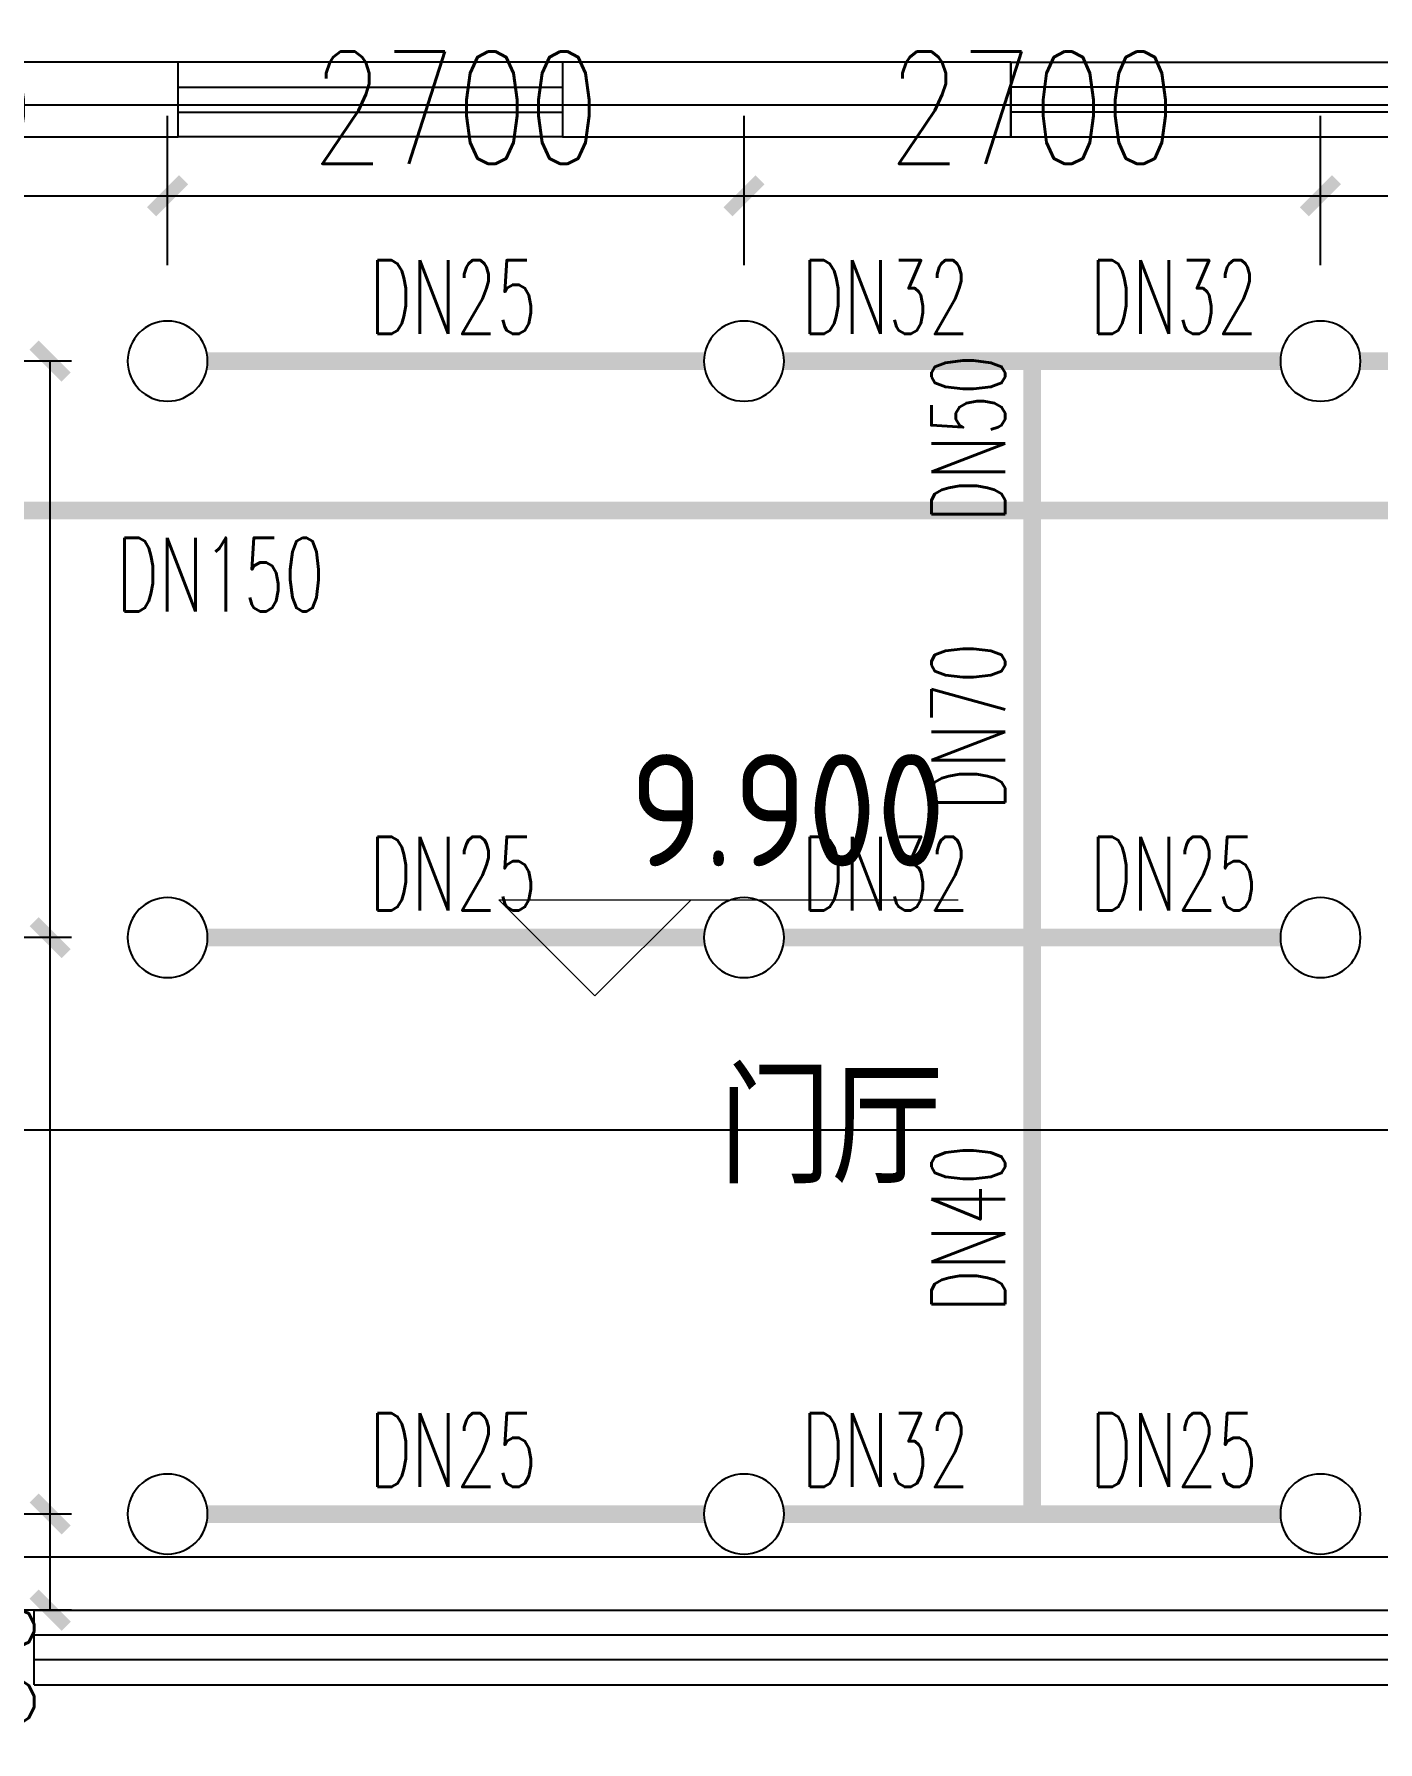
# Model space of a CAD drawing. Extents: x 0 to 2838408, y -923048 to 203859.
# Drawn here: x 2730038 to 2736331, y -684208 to -676210 of the extents above; entities that cross this region are included whole.
import ezdxf

# ---------------------------------------------------------------- set-up
doc = ezdxf.new("R2010")
doc.units = 0
doc.header["$LTSCALE"] = 1000
doc.layers.add('A-ANNO-IDEN-LEVL', color=3, linetype='Continuous', lineweight=0)
doc.layers.add('A-ANNO-TXT', color=7, linetype='Continuous', lineweight=0, plot=False)
for name, color, linetype in [('DIM_喷淋', 3, 'Continuous'), ('DOTE', 8, 'Continuous'), ('EQUIP_喷头', 7, 'Continuous'), ('PIPE-喷淋', 6, 'Continuous'), ('PUB_TEXT', 7, 'Continuous'), ('TEXT_喷淋', 7, 'Continuous'), ('WALL', 9, 'Continuous'), ('WINDOW', 4, 'Continuous'), ('XREF', 8, 'Continuous')]:
    doc.layers.add(name, color=color, linetype=linetype)
doc.styles.add('_TCH_DIM_T3', font='SIMPLEX', dxfattribs={"width": 0.75, "bigfont": 'HZTXT'})
doc.styles.add('_TWT_PIPEDN', font='SIMPLEX', dxfattribs={"width": 0.8, "height": 2.3, "bigfont": 'HZTXT'})
doc.styles.get("Standard").update_dxf_attribs({"font": 'geniso.shx', "bigfont": 'hztxt.shx'})
doc.dimstyles.new('_TWT_ARCH&&150', dxfattribs={"dimtxt": 525, "dimasz": 150, "dimexe": 375, "dimexo": 450, "dimgap": 150, "dimtad": 1, "dimdec": 0, "dimzin": 0, "dimdsep": 46, "dimtxsty": '_TCH_DIM_T3', "dimblk": 'ARCHTICK', "dimcen": 0.09, "dimclrt": 7, "dimazin": 2, "dimtfac": 1, "dimtdec": 0, "dimtix": 1, "dimtmove": 2, "dimatfit": 3, "dimfxl": 1, "dimtolj": 1, "dimtzin": 0, "dimarcsym": 0})

# ---------------------------------------------------------------- blocks, each defined once
blk = doc.blocks.new('$WINLIB2D$00000001')
at = {"color": 0}
for points in [[(-0.5, 0.5), (-0.5, -0.5)], [(-0.5, 0.5), (0.5, 0.5)], [(0.5, -0.5), (0.5, 0.5)], [(0.5, 0.1667), (-0.5, 0.1667)], [(0.5, -0.1667), (-0.5, -0.1667)], [(-0.5, -0.5), (0.5, -0.5)]]:
    blk.add_lwpolyline(points, dxfattribs=at)
blk = doc.blocks.new('4F1')
at = {"layer": 'A-ANNO-IDEN-LEVL'}
for p, q in [((2396618.7, -680714.6), (2396168.7, -680264.6)), ((2396168.7, -680264.6), (2398319.6, -680264.6)), ((2396618.7, -680714.6), (2397068.7, -680264.6))]:
    blk.add_line(p, q, dxfattribs=at)
at = {"layer": 'DOTE'}
for p, q in [((2343216.7, -676541.3), (2453916.7, -676541.3)), ((2343216.7, -681341.3), (2453916.7, -681341.3)), ((2392758.5, -683341.3), (2405723.1, -683341.3))]:
    blk.add_line(p, q, dxfattribs=at)
at = {"layer": 'WALL'}
for p, q in [((2394666.7, -676341.3), (2393666.7, -676341.3)), ((2394666.7, -676691.3), (2394666.7, -676341.3)), ((2398566.7, -676341.3), (2396466.7, -676341.3)), ((2396466.7, -676341.3), (2396466.7, -676691.3)), ((2398566.7, -676691.3), (2398566.7, -676341.3)), ((2393916.7, -676691.3), (2394666.7, -676691.3)), ((2396466.7, -676691.3), (2398566.7, -676691.3))]:
    blk.add_line(p, q, dxfattribs=at)
at = {"layer": 'WINDOW'}
for p, xscale, yscale, zscale in [((2395566.7, -676516.3), -1800, 350, -1800), ((2399466.7, -676516.3), 1800, 350, 1800), ((2397479.2, -683766.3), 6975, -350, 6975)]:
    blk.add_blockref('$WINLIB2D$00000001', p, dxfattribs=dict(at, xscale=xscale, yscale=yscale, zscale=zscale))
at = {"layer": 'A-ANNO-TXT', "color": 7}
blk.add_text('9.900', height=525, dxfattribs=at).set_placement((2396780.6, -680107.1))
at = {"layer": 'PUB_TEXT'}
blk.add_text('门厅', height=525, dxfattribs=at).set_placement((2397200.2, -681593))
blk = doc.blocks.new('_ArchTick')
at = {"color": 0, "linetype": 'ByBlock', "const_width": 0.4}
blk.add_lwpolyline([(-0.5, -0.5), (0.5, 0.5)], dxfattribs=at)
blk = doc.blocks.new('*D3152')
at = {"layer": 'Defpoints', "color": 0, "linetype": 'ByBlock', "transparency": 16777216}
for p in [(2730112.5, -677741.3), (2730662.5, -677741.3), (2730662.5, -680441.3)]:
    blk.add_point(p, dxfattribs=at)
at = {"layer": 'DIM_喷淋', "color": 0, "linetype": 'ByBlock', "lineweight": -2, "transparency": 16777216}
for p, q in [((2730212.5, -677741.3), (2729737.5, -677741.3)), ((2730112.5, -680441.3), (2730112.5, -677741.3)), ((2730212.5, -680441.3), (2729737.5, -680441.3))]:
    blk.add_line(p, q, dxfattribs=at)
at = {"layer": 'DIM_喷淋', "color": 0, "linetype": 'ByBlock', "lineweight": -2, "transparency": 16777216, "xscale": 150, "yscale": 150, "zscale": 150}
for p, rotation in [((2730112.5, -677741.3), 90), ((2730112.5, -680441.3), 270)]:
    blk.add_blockref('_ArchTick', p, dxfattribs=dict(at, rotation=rotation))
at = {"layer": 'DIM_喷淋', "color": 7, "linetype": 'ByBlock', "transparency": 16777216, "insert": (2729700, -679091.3), "char_height": 525, "attachment_point": 5, "rotation": 90, "style": '_TCH_DIM_T3'}
blk.add_mtext('\\A1;2700', dxfattribs=at)
blk = doc.blocks.new('*D3153')
at = {"layer": 'Defpoints', "color": 0, "linetype": 'ByBlock', "transparency": 16777216}
for p in [(2730112.5, -680441.3), (2730662.5, -680441.3), (2730662.5, -683141.3)]:
    blk.add_point(p, dxfattribs=at)
at = {"layer": 'DIM_喷淋', "color": 0, "linetype": 'ByBlock', "lineweight": -2, "transparency": 16777216}
for p, q in [((2730212.5, -680441.3), (2729737.5, -680441.3)), ((2730112.5, -683141.3), (2730112.5, -680441.3)), ((2730212.5, -683141.3), (2729737.5, -683141.3))]:
    blk.add_line(p, q, dxfattribs=at)
at = {"layer": 'DIM_喷淋', "color": 0, "linetype": 'ByBlock', "lineweight": -2, "transparency": 16777216, "xscale": 150, "yscale": 150, "zscale": 150}
for p, rotation in [((2730112.5, -680441.3), 90), ((2730112.5, -683141.3), 270)]:
    blk.add_blockref('_ArchTick', p, dxfattribs=dict(at, rotation=rotation))
at = {"layer": 'DIM_喷淋', "color": 7, "linetype": 'ByBlock', "transparency": 16777216, "insert": (2729700, -681791.3), "char_height": 525, "attachment_point": 5, "rotation": 90, "style": '_TCH_DIM_T3'}
blk.add_mtext('\\A1;2700', dxfattribs=at)
blk = doc.blocks.new('*D3154')
at = {"layer": 'Defpoints', "color": 0, "linetype": 'ByBlock', "transparency": 16777216}
for p in [(2730112.5, -683141.3), (2730662.5, -683141.3), (2730662.5, -683591.3)]:
    blk.add_point(p, dxfattribs=at)
at = {"layer": 'DIM_喷淋', "color": 0, "linetype": 'ByBlock', "lineweight": -2, "transparency": 16777216}
for p, q in [((2730212.5, -683141.3), (2729737.5, -683141.3)), ((2730112.5, -683591.3), (2730112.5, -683141.3)), ((2730212.5, -683591.3), (2729737.5, -683591.3))]:
    blk.add_line(p, q, dxfattribs=at)
at = {"layer": 'DIM_喷淋', "color": 0, "linetype": 'ByBlock', "lineweight": -2, "transparency": 16777216, "xscale": 150, "yscale": 150, "zscale": 150}
for p, rotation in [((2730112.5, -683141.3), 90), ((2730112.5, -683591.3), 270)]:
    blk.add_blockref('_ArchTick', p, dxfattribs=dict(at, rotation=rotation))
at = {"layer": 'DIM_喷淋', "color": 7, "linetype": 'ByBlock', "transparency": 16777216, "insert": (2729775, -684011.3), "char_height": 525, "attachment_point": 5, "rotation": 90, "style": '_TCH_DIM_T3'}
blk.add_mtext('\\A1;450', dxfattribs=at)
blk = doc.blocks.new('*D3173')
at = {"layer": 'Defpoints', "color": 0, "linetype": 'ByBlock', "transparency": 16777216}
for p in [(2739162.5, -676966.9), (2736062.5, -677741.3), (2739162.5, -677741.3)]:
    blk.add_point(p, dxfattribs=at)
at = {"layer": 'DIM_喷淋', "color": 0, "linetype": 'ByBlock', "lineweight": -2, "transparency": 16777216}
for p, q in [((2736062.5, -677291.3), (2736062.5, -676591.9)), ((2739162.5, -677291.3), (2739162.5, -676591.9)), ((2736062.5, -676966.9), (2739162.5, -676966.9))]:
    blk.add_line(p, q, dxfattribs=at)
at = {"layer": 'DIM_喷淋', "color": 0, "linetype": 'ByBlock', "lineweight": -2, "transparency": 16777216, "xscale": 150, "yscale": 150, "zscale": 150, "rotation": 180}
blk.add_blockref('_ArchTick', (2736062.5, -676966.9), dxfattribs=at)
at = {"layer": 'DIM_喷淋', "color": 0, "linetype": 'ByBlock', "lineweight": -2, "transparency": 16777216, "xscale": 150, "yscale": 150, "zscale": 150}
blk.add_blockref('_ArchTick', (2739162.5, -676966.9), dxfattribs=at)
at = {"layer": 'DIM_喷淋', "color": 7, "linetype": 'ByBlock', "transparency": 16777216, "insert": (2737612.5, -676554.4), "char_height": 525, "attachment_point": 5, "style": '_TCH_DIM_T3'}
blk.add_mtext('\\A1;3100', dxfattribs=at)
blk = doc.blocks.new('*D3174')
at = {"layer": 'Defpoints', "color": 0, "linetype": 'ByBlock', "transparency": 16777216}
for p in [(2736062.5, -676966.9), (2733362.5, -677741.3), (2736062.5, -677741.3)]:
    blk.add_point(p, dxfattribs=at)
at = {"layer": 'DIM_喷淋', "color": 0, "linetype": 'ByBlock', "lineweight": -2, "transparency": 16777216}
for p, q in [((2733362.5, -677291.3), (2733362.5, -676591.9)), ((2736062.5, -677291.3), (2736062.5, -676591.9)), ((2733362.5, -676966.9), (2736062.5, -676966.9))]:
    blk.add_line(p, q, dxfattribs=at)
at = {"layer": 'DIM_喷淋', "color": 0, "linetype": 'ByBlock', "lineweight": -2, "transparency": 16777216, "xscale": 150, "yscale": 150, "zscale": 150, "rotation": 180}
blk.add_blockref('_ArchTick', (2733362.5, -676966.9), dxfattribs=at)
at = {"layer": 'DIM_喷淋', "color": 0, "linetype": 'ByBlock', "lineweight": -2, "transparency": 16777216, "xscale": 150, "yscale": 150, "zscale": 150}
blk.add_blockref('_ArchTick', (2736062.5, -676966.9), dxfattribs=at)
at = {"layer": 'DIM_喷淋', "color": 7, "linetype": 'ByBlock', "transparency": 16777216, "insert": (2734712.5, -676554.4), "char_height": 525, "attachment_point": 5, "style": '_TCH_DIM_T3'}
blk.add_mtext('\\A1;2700', dxfattribs=at)
blk = doc.blocks.new('*D3175')
at = {"layer": 'Defpoints', "color": 0, "linetype": 'ByBlock', "transparency": 16777216}
for p in [(2733362.5, -676966.9), (2730662.5, -677741.3), (2733362.5, -677741.3)]:
    blk.add_point(p, dxfattribs=at)
at = {"layer": 'DIM_喷淋', "color": 0, "linetype": 'ByBlock', "lineweight": -2, "transparency": 16777216}
for p, q in [((2730662.5, -677291.3), (2730662.5, -676591.9)), ((2733362.5, -677291.3), (2733362.5, -676591.9)), ((2730662.5, -676966.9), (2733362.5, -676966.9))]:
    blk.add_line(p, q, dxfattribs=at)
at = {"layer": 'DIM_喷淋', "color": 0, "linetype": 'ByBlock', "lineweight": -2, "transparency": 16777216, "xscale": 150, "yscale": 150, "zscale": 150, "rotation": 180}
blk.add_blockref('_ArchTick', (2730662.5, -676966.9), dxfattribs=at)
at = {"layer": 'DIM_喷淋', "color": 0, "linetype": 'ByBlock', "lineweight": -2, "transparency": 16777216, "xscale": 150, "yscale": 150, "zscale": 150}
blk.add_blockref('_ArchTick', (2733362.5, -676966.9), dxfattribs=at)
at = {"layer": 'DIM_喷淋', "color": 7, "linetype": 'ByBlock', "transparency": 16777216, "insert": (2732012.5, -676554.4), "char_height": 525, "attachment_point": 5, "style": '_TCH_DIM_T3'}
blk.add_mtext('\\A1;2700', dxfattribs=at)
blk = doc.blocks.new('*D3176')
at = {"layer": 'Defpoints', "color": 0, "linetype": 'ByBlock', "transparency": 16777216}
for p in [(2730662.5, -676966.9), (2728062.5, -677741.3), (2730662.5, -677741.3)]:
    blk.add_point(p, dxfattribs=at)
at = {"layer": 'DIM_喷淋', "color": 0, "linetype": 'ByBlock', "lineweight": -2, "transparency": 16777216}
for p, q in [((2728062.5, -677291.3), (2728062.5, -676591.9)), ((2730662.5, -677291.3), (2730662.5, -676591.9)), ((2728062.5, -676966.9), (2730662.5, -676966.9))]:
    blk.add_line(p, q, dxfattribs=at)
at = {"layer": 'DIM_喷淋', "color": 0, "linetype": 'ByBlock', "lineweight": -2, "transparency": 16777216, "xscale": 150, "yscale": 150, "zscale": 150, "rotation": 180}
blk.add_blockref('_ArchTick', (2728062.5, -676966.9), dxfattribs=at)
at = {"layer": 'DIM_喷淋', "color": 0, "linetype": 'ByBlock', "lineweight": -2, "transparency": 16777216, "xscale": 150, "yscale": 150, "zscale": 150}
blk.add_blockref('_ArchTick', (2730662.5, -676966.9), dxfattribs=at)
at = {"layer": 'DIM_喷淋', "color": 7, "linetype": 'ByBlock', "transparency": 16777216, "insert": (2729362.5, -676554.4), "char_height": 525, "attachment_point": 5, "style": '_TCH_DIM_T3'}
blk.add_mtext('\\A1;2600', dxfattribs=at)
blk = doc.blocks.new('$TwtSys$00000125')
blk.add_circle((0, 0, 0), 1)

msp = doc.modelspace()

# ---------------------------------------------------------------- linework, layer by layer
at = {"layer": 'PIPE-喷淋', "linetype": 'ByBlock', "ltscale": 1.5, "const_width": 82.5}
for points in [[(2730850, -677741.3), (2733175, -677741.3)], [(2733550, -677741.3), (2734712.5, -677741.3)], [(2734712.5, -677741.3), (2734712.5, -678441.3)], [(2734712.5, -677741.3), (2735875, -677741.3)], [(2738975, -677741.3), (2736250, -677741.3)], [(2727112.5, -678441.3), (2734712.5, -678441.3)], [(2734712.5, -678441.3), (2734712.5, -680441.3)], [(2743012.5, -678441.3), (2734712.5, -678441.3)], [(2730850, -680441.3), (2733175, -680441.3)], [(2733550, -680441.3), (2734712.5, -680441.3)], [(2734712.5, -680441.3), (2735875, -680441.3)], [(2734712.5, -680441.3), (2734712.5, -683141.3)], [(2730850, -683141.3), (2733175, -683141.3)], [(2733550, -683141.3), (2734712.5, -683141.3)], [(2734712.5, -683141.3), (2735875, -683141.3)]]:
    msp.add_lwpolyline(points, dxfattribs=at)

# ---------------------------------------------------------------- block references
at = {"layer": 'EQUIP_喷头', "linetype": 'ByBlock', "xscale": 187.5, "yscale": -187.5, "zscale": 187.5}
for p in [(2730662.5, -677741.3), (2733362.5, -677741.3), (2736062.5, -677741.3), (2730662.5, -680441.3), (2733362.5, -680441.3), (2736062.5, -680441.3), (2730662.5, -683141.3), (2733362.5, -683141.3), (2736062.5, -683141.3)]:
    msp.add_blockref('$TwtSys$00000125', p, dxfattribs=at)
at = {"layer": 'XREF'}
msp.add_blockref('4F1', (336045.8, 0), dxfattribs=at)

# ---------------------------------------------------------------- texts
at = {"layer": 'TEXT_喷淋', "color": 251, "linetype": 'ByBlock', "style": '_TWT_PIPEDN', "width": 0.64}
for s, rotation, p in [('DN25', 359.99999, (2731607.7, -677613.8)), ('DN32', 359.99999, (2733632.7, -677613.8)), ('DN32', 359.99999, (2734982.7, -677613.8)), ('DN50', 90, (2734585, -678496.1)), ('DN25', 359.99999, (2731607.7, -680313.8)), ('DN32', 359.99999, (2733632.7, -680313.8)), ('DN25', 359.99999, (2734982.7, -680313.8)), ('DN40', 90, (2734585, -682196.1)), ('DN25', 359.99999, (2731607.7, -683013.8)), ('DN32', 359.99999, (2733632.7, -683013.8)), ('DN25', 359.99999, (2734982.7, -683013.8))]:
    msp.add_text(s, height=345, rotation=rotation, dxfattribs=at).set_placement(p)
at = {"layer": 'TEXT_喷淋', "linetype": 'ByBlock', "style": '_TWT_PIPEDN', "width": 0.64}
msp.add_text('DN150', height=345, dxfattribs=at).set_placement((2730423.6, -678913.8))
msp.add_text('DN70', height=345, rotation=90, dxfattribs=at).set_placement((2734585, -679846.1))

# ---------------------------------------------------------------- dimensions: what is measured, and where the dimension line sits
at = {"layer": 'DIM_喷淋', "linetype": 'ByBlock'}
for p1, p2, distance, picture, middle in [((2728062.5, -677741.3), (2730662.5, -677741.3), 774.4, '*D3176', (2729362.5, -676554.4)), ((2730662.5, -677741.3), (2733362.5, -677741.3), 774.4, '*D3175', (2732012.5, -676554.4)), ((2733362.5, -677741.3), (2736062.5, -677741.3), 774.4, '*D3174', (2734712.5, -676554.4)), ((2736062.5, -677741.3), (2739162.5, -677741.3), 774.4, '*D3173', (2737612.5, -676554.4)), ((2730662.5, -680441.3), (2730662.5, -677741.3), 550, '*D3152', (2729700, -679091.3)), ((2730662.5, -683141.3), (2730662.5, -680441.3), 550, '*D3153', (2729700, -681791.3))]:
    dim = msp.add_aligned_dim(p1=p1, p2=p2, distance=distance, dimstyle='_TWT_ARCH&&150', dxfattribs=at)
    dim.commit()
    dim.dimension.update_dxf_attribs({"geometry": picture, "text_midpoint": middle})
dim = msp.add_linear_dim(base=(2730112.5, -683141.3), p1=(2730662.5, -683591.3), p2=(2730662.5, -683141.3), angle=90, dimstyle='_TWT_ARCH&&150', dxfattribs=at)
dim.commit()
dim.dimension.update_dxf_attribs({"geometry": '*D3154', "text_midpoint": (2729775, -684011.3), "dimtype": 129})

doc.saveas('drawing.dxf')
